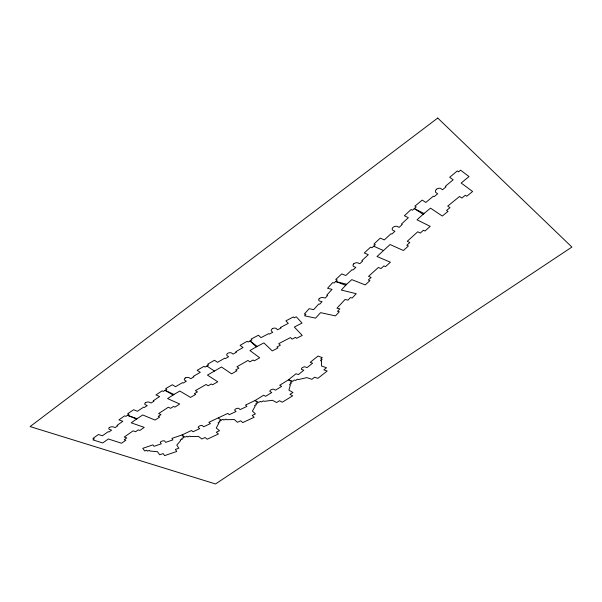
<?xml version="1.0" encoding="UTF-8"?>
<svg xmlns="http://www.w3.org/2000/svg" width="602" height="602" viewBox="0 0 602 602"><rect width="100%" height="100%" fill="white"/><g stroke="black" fill="none" stroke-linecap="round" stroke-linejoin="round"><path stroke-width="0.9" d="M373.669 246.218L383.519 250.545M206.885 366.039L214.447 371.05M218.308 417.856L221.047 420.188M321.551 361.065L321.468 365.986L326.517 367.754L323.846 369.861L327.179 371.02L317.886 378.342L314.537 377.228L311.919 379.305L306.839 377.627L298.404 379.569L297.32 379.215L295.748 380.464L294.348 380.012L292.835 381.232L288.471 379.832L279.704 385.265L281.646 386.371L275.445 390.201L273.534 389.133A3.311 1.708 -17.6 0 0 270.892 389.848A3.311 1.708 -17.7 0 0 269.831 391.428L271.758 392.489L265.617 396.289L263.638 395.221L255.075 400.533L245.481 405.056L246.918 406.395L240.123 409.601L238.685 408.291A3.288 1.663 -16.2 0 0 236.059 408.72A3.288 1.663 -16.2 0 0 234.614 410.21L236.059 411.512L229.287 414.695L227.797 413.386L208.856 422.311L210.407 423.59L203.709 426.743L202.167 425.501A3.281 1.633 -14.8 0 0 199.525 425.938A3.281 1.633 -14.9 0 0 198.156 427.39L199.706 428.624L193.031 431.769L191.436 430.52L182.082 434.922L171.886 438.406L172.879 439.889L165.618 442.365L164.624 440.92A3.296 1.61 -13.5 0 0 162.028 441.063A3.296 1.61 -13.5 0 0 160.26 442.402L161.276 443.847L154.007 446.33L152.953 444.863L142.734 448.347L144.698 450.973L146.76 450.266L147.385 451.116L149.507 450.386L149.988 451.048L157.468 451.703L159.688 454.781L163.165 453.592L164.609 455.624L176.77 451.47L175.385 449.423L178.854 448.234L176.777 445.119L180.645 440.589L180.209 439.911L182.323 439.197L181.766 438.324L183.821 437.624L182.082 434.922L185.017 437.142L186.898 436.262L187.839 436.969L189.773 436.059L190.503 436.616L198.464 436.382L201.82 439.001L205.019 437.503L207.216 439.227L218.451 433.974L216.299 432.213L219.512 430.708L216.268 428.03L218.752 423.341L218.067 422.762L220.031 421.836L219.143 421.091L222.958 419.293L223.839 420.046L225.803 419.12L226.48 419.707L234.336 419.549L237.466 422.295L240.71 420.775L242.764 422.596L254.157 417.269L252.155 415.418L255.421 413.89L252.404 411.076L255.15 406.23L254.511 405.62L256.505 404.687L255.684 403.897L257.618 402.986L255.075 400.533L258.664 402.422L260.388 401.353L261.546 401.963L263.322 400.864L264.218 401.338L272.428 400.292L276.581 402.535L279.531 400.721L282.255 402.211L292.67 395.845L289.976 394.318L292.963 392.489L288.892 390.164L290.315 385.242L289.449 384.738L291.27 383.609L290.156 382.962L291.932 381.864L288.471 379.832L295.996 373.767L298.411 374.564L303.829 370.207L301.474 369.41A3.371 1.783 -19.1 0 1 302.136 367.769A3.371 1.776 -19.1 0 1 304.74 366.776L307.095 367.581L312.596 363.172L310.196 362.329L317.984 356.06L322.288 357.618L320.708 358.882L322.1 359.379L320.467 360.681L321.551 361.065M319.135 298.788L318.992 298.983A3.16 1.844 -20.9 0 0 319.767 301.09L322.055 301.617L319.7 304.206L318.759 303.995L313.627 309.646L309.172 308.668L304.311 314.063L305.891 314.402L304.62 315.817L315.546 318.134L320.58 312.649L335.449 315.899L339.332 311.753L337.519 311.347L339.867 308.841L336.962 308.179L345.081 299.457L347.986 300.142L350.387 297.569L352.208 298.005L356.241 293.701L341.304 290.059L346.647 284.234L335.645 281.48L334.276 282.985L332.688 282.594L327.548 288.29L332.026 289.374L326.735 295.198L327.684 295.424L325.298 298.043L323.003 297.516A3.16 1.844 -20.9 0 0 319.338 298.607L319.135 298.788M353.698 263.864L353.517 264.075A3.281 1.972 -23.3 0 0 353.75 266.528L355.82 267.378L352.945 270.035L352.087 269.688L345.804 275.505L341.748 273.91L335.765 279.471L337.21 280.02L335.645 281.48L345.608 285.273L351.764 279.629L365.241 284.889L369.944 280.652L368.311 279.998L371.148 277.432L368.529 276.378L378.372 267.461L380.991 268.552L383.888 265.926L385.521 266.611L390.389 262.224L377.018 256.497L390.081 244.525L403.385 250.507L408.397 245.992L406.786 245.255L409.811 242.516L407.23 241.319L417.728 231.808L420.301 233.049L423.402 230.25L425.004 231.033L430.197 226.352L417.036 219.835L423.974 213.484L414.274 208.563L412.49 210.218L411.083 209.511L404.371 215.742L408.337 217.698L401.436 224.079L402.271 224.486L399.164 227.353L397.117 226.39A3.409 2.092 -26.1 0 0 393.241 227.21L392.797 227.624A3.409 2.092 -26.1 0 0 392.888 230.31L394.927 231.266L391.849 234.103L391.007 233.719L384.302 239.92L380.291 238.106L373.91 244.036L375.339 244.668L371.998 247.768L370.569 247.144L364.285 252.975L368.311 254.691L361.855 260.666L362.705 261.02L359.793 263.714L357.716 262.863A3.281 1.972 -23.2 0 0 353.931 263.684L353.698 263.864M436.518 189.261L436.284 189.487A3.567 2.197 -29.3 0 0 435.871 192.497L437.669 193.761L434.17 196.658L433.425 196.139L425.764 202.475L422.213 200.082L414.913 206.14L416.185 206.975L414.274 208.563L423.04 214.289L430.52 208.149L442.289 216.028L447.963 211.437L446.541 210.467L449.98 207.682L447.707 206.117L459.597 196.448L461.847 198.066L465.354 195.229L466.753 196.244L472.615 191.496L461.155 183.023L469.026 176.567L460.59 170.163L458.566 171.848L457.332 170.923L449.686 177.266L453.163 179.825L445.307 186.319L446.044 186.846L442.5 189.773L440.702 188.501A3.567 2.197 -29.2 0 0 436.789 189.066L436.518 189.261M109.383 427.503L109.218 427.646A2.98 1.513 -11.5 0 0 109.572 429.452L111.596 430.129L108.977 431.988L108.142 431.709L102.408 435.788L98.442 434.501L92.956 438.414L94.371 438.866L92.934 439.889L102.709 442.967L108.337 438.986L121.536 443.23L125.81 440.25L124.208 439.723L126.781 437.925L124.223 437.075L133.117 430.844L135.668 431.709L138.279 429.888L139.867 430.43L144.232 427.382L131.213 422.83L137.038 418.714L127.458 415.297L125.961 416.358L124.569 415.869L118.91 419.903L122.838 421.265L116.999 425.411L117.834 425.697L115.193 427.57L113.168 426.886A2.98 1.505 -11.4 0 0 109.602 427.382L109.383 427.503M145.481 402.678L145.3 402.828A3.01 1.588 -12.6 0 0 145.375 404.777L147.257 405.59L144.412 407.479L143.63 407.148L137.384 411.279L133.674 409.736L127.699 413.709L129.024 414.251L127.458 415.297L136.609 419.007L142.742 414.966L155.068 420.068L159.711 417.043L158.213 416.418L161.012 414.59L158.627 413.582L168.282 407.261L170.644 408.299L173.481 406.448L174.956 407.102L179.689 404.017L167.604 398.584L173.933 394.415L165.046 390.337L163.42 391.42L162.126 390.833L155.978 394.92L159.62 396.552L153.277 400.759L154.044 401.098L151.177 402.994L149.296 402.181A3.01 1.58 -12.6 0 0 145.714 402.557L145.481 402.678M437.744 118.037L30.1 426.577L215.531 483.963L571.9 247.068L437.744 118.037M185.296 377.966L185.085 378.109A3.033 1.655 -14.2 0 0 184.716 380.216L186.342 381.224L183.166 383.068L182.496 382.654L175.536 386.687L172.322 384.761L165.648 388.644L166.799 389.321L165.046 390.337L173.007 394.987L179.84 391.044L190.51 397.403L195.658 394.453L194.363 393.678L197.464 391.894L195.409 390.638L206.11 384.49L208.142 385.777L211.272 383.978L212.529 384.783L217.758 381.788L207.449 375.099L221.491 366.987L231.612 373.857L236.91 370.817L235.691 369.974L238.889 368.146L236.94 366.784L247.956 360.455L249.883 361.84L253.103 359.988L254.3 360.854L259.688 357.769L249.95 350.552L257.167 346.383L250.026 340.973L248.167 342.056L247.129 341.274L240.085 345.367L243.035 347.542L235.766 351.756L236.39 352.208L233.102 354.119L231.567 353.02A3.063 1.716 -16 0 0 228.068 353.133L227.594 353.412A3.063 1.716 -16.1 0 0 227.074 355.632L228.609 356.723L225.344 358.619L224.704 358.175L217.533 362.329L214.478 360.252L207.6 364.255L208.691 364.985L205.079 367.085L203.98 366.355L197.147 370.328L200.27 372.345L193.219 376.431L193.882 376.852L190.699 378.703L189.073 377.687A3.033 1.655 -14.2 0 0 185.544 377.845L185.296 377.966M272.608 328.557L272.367 328.707A3.093 1.768 -18.3 0 0 271.442 331.055L272.714 332.319L269.207 334.155L268.68 333.636L260.982 337.654L258.454 335.231L251.057 339.099L251.975 339.957L250.026 340.973L256.332 346.842L263.887 342.907L272.277 350.913L277.951 347.979L276.943 346.993L280.359 345.224L278.749 343.652L290.533 337.541L292.098 339.144L295.544 337.361L296.515 338.369L302.257 335.397L294.34 327.052L302.038 323.041L296.259 316.787L294.273 317.826L293.43 316.915L285.897 320.858L288.298 323.379L280.524 327.443L281.044 327.97L277.522 329.806L276.258 328.541A3.093 1.768 -18.2 0 0 272.879 328.436L272.608 328.557"/></g></svg>
